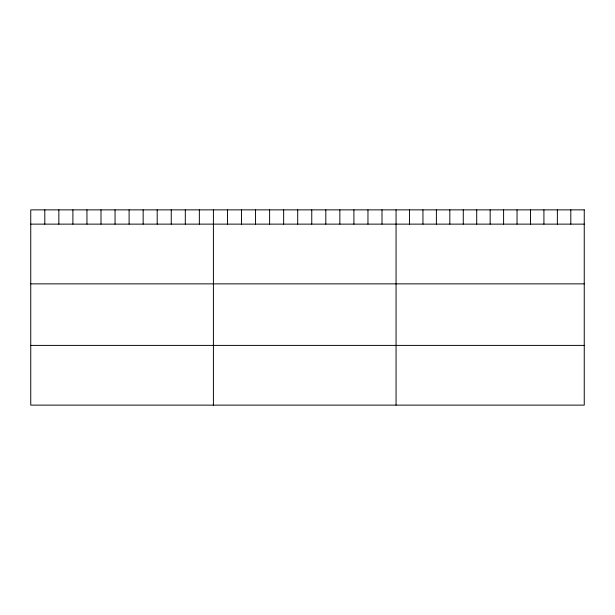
<?xml version="1.0" encoding="UTF-8"?>
<svg xmlns="http://www.w3.org/2000/svg" width="615" height="615" viewBox="0 0 615 615"><rect width="100%" height="100%" fill="white"/><g stroke="black" fill="none" stroke-linecap="round" stroke-linejoin="round"><path stroke-width="0.92" d="M30.75 224.129L584.25 224.129M30.75 283.861L584.25 283.861M30.75 345.399L584.25 345.399M570.805 209.869L570.805 224.129M557.367 209.869L557.367 224.129M543.921 209.869L543.921 224.129M530.484 209.869L530.484 224.129M517.038 209.869L517.038 224.129M503.6 209.869L503.6 224.129M490.155 209.869L490.155 224.129M476.71 209.869L476.71 224.129M463.272 209.869L463.272 224.129M449.826 209.869L449.826 224.129M436.389 209.869L436.389 224.129M422.943 209.869L422.943 224.129M409.505 209.869L409.505 224.129M396.06 209.869L396.06 405.131M382.007 209.869L382.007 224.129M367.962 209.869L367.962 224.129M353.909 209.869L353.909 224.129M339.857 209.869L339.857 224.129M325.812 209.869L325.812 224.129M311.759 209.869L311.759 224.129M297.706 209.869L297.706 224.129M283.653 209.869L283.653 224.129M269.608 209.869L269.608 224.129M255.556 209.869L255.556 224.129M241.503 209.869L241.503 224.129M227.458 209.869L227.458 224.129M213.405 209.869L213.405 405.131M199.352 209.869L199.352 224.129M185.307 209.869L185.307 224.129M171.254 209.869L171.254 224.129M157.202 209.869L157.202 224.129M143.157 209.869L143.157 224.129M129.104 209.869L129.104 224.129M115.051 209.869L115.051 224.129M100.998 209.869L100.998 224.129M86.953 209.869L86.953 224.129M72.901 209.869L72.901 224.129M58.848 209.869L58.848 224.129M44.803 209.869L44.803 224.129M584.25 209.869L30.75 209.869L30.75 405.131L584.25 405.131L584.25 209.869"/></g></svg>
